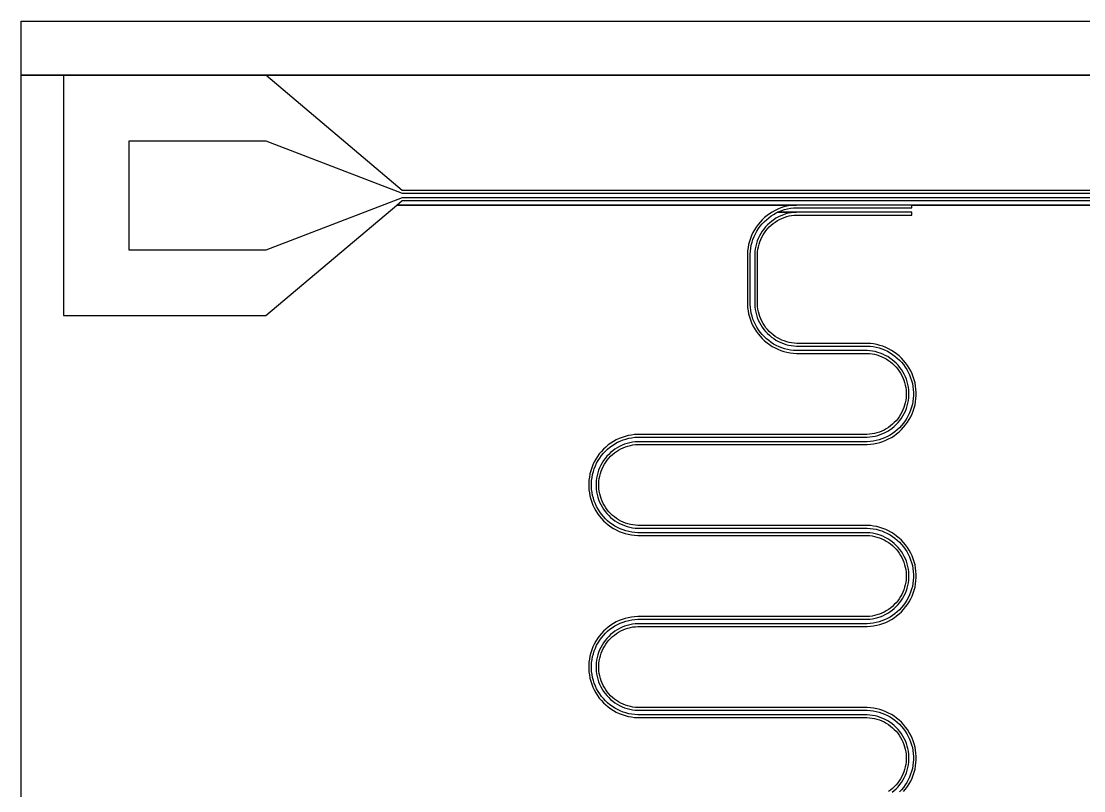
# Model space of a CAD drawing. Extents: x 318023 to 335423, y 364519 to 380844.
# Drawn here: x 322960 to 325293, y 375089 to 376780 of the extents above; entities that cross this region are included whole.
import ezdxf

# ---------------------------------------------------------------- set-up
doc = ezdxf.new("R2010")
doc.units = 0
doc.layers.add('L1D1', color=6, linetype='CONTINUOUS')

msp = doc.modelspace()

# ---------------------------------------------------------------- linework, layer by layer
at = {"layer": 'L1D1'}
for points in [[(327540.519, 376660.904), (322959.617, 376660.904), (322959.617, 376779.567), (327627.304, 376779.567)], [(327627.304, 373398.926), (322959.617, 373398.926), (322959.617, 376660.904), (327096.519, 376660.904)], [(326796.519, 376407.904), (323796.519, 376407.904), (323496.519, 376660.904), (323052.519, 376660.904), (323052.519, 376132.904), (323496.519, 376132.904), (323784.661, 376375.904), (324662.294, 376375.904), (324655.331, 376375.466), (324648.409, 376374.592), (324641.556, 376373.284), (324634.799, 376371.549), (324628.164, 376369.393), (324621.677, 376366.825), (324615.364, 376363.855), (324609.251, 376360.494), (324603.36, 376356.755), (324597.716, 376352.655), (324592.34, 376348.207), (324587.254, 376343.432), (324582.479, 376338.346), (324578.031, 376332.97), (324573.931, 376327.326), (324570.192, 376321.435), (324566.831, 376315.322), (324563.861, 376309.009), (324561.293, 376302.522), (324559.137, 376295.887), (324557.402, 376289.13), (324556.094, 376282.277), (324555.22, 376275.355), (324554.782, 376268.392), (324554.782, 376157.525), (324555.22, 376150.562), (324556.094, 376143.64), (324557.402, 376136.787), (324559.136, 376130.03), (324561.292, 376123.395), (324563.86, 376116.908), (324566.83, 376110.595), (324570.191, 376104.482), (324573.93, 376098.591), (324578.03, 376092.947), (324582.478, 376087.571), (324587.253, 376082.485), (324592.339, 376077.71), (324597.715, 376073.262), (324603.359, 376069.162), (324609.25, 376065.423), (324615.363, 376062.062), (324621.676, 376059.092), (324628.163, 376056.524), (324634.798, 376054.368), (324641.555, 376052.633), (324648.408, 376051.325), (324655.33, 376050.451), (324662.293, 376050.012), (324817.221, 376050.012), (324822.804, 376049.661), (324828.354, 376048.96), (324833.848, 376047.911), (324839.266, 376046.519), (324844.587, 376044.791), (324849.788, 376042.731), (324854.849, 376040.35), (324859.751, 376037.655), (324864.474, 376034.658), (324869, 376031.37), (324873.31, 376027.804), (324877.388, 376023.975), (324881.217, 376019.897), (324884.783, 376015.587), (324888.071, 376011.061), (324891.068, 376006.338), (324893.763, 376001.436), (324896.144, 375996.375), (324898.204, 375991.174), (324899.932, 375985.853), (324901.323, 375980.435), (324902.372, 375974.941), (324903.073, 375969.391), (324903.424, 375963.808), (324903.424, 375958.214), (324903.073, 375952.631), (324902.371, 375947.081), (324901.322, 375941.587), (324899.931, 375936.169), (324898.203, 375930.848), (324896.143, 375925.647), (324893.762, 375920.586), (324891.067, 375915.684), (324888.07, 375910.961), (324884.782, 375906.435), (324881.216, 375902.125), (324877.387, 375898.047), (324873.309, 375894.218), (324868.999, 375890.652), (324864.473, 375887.364), (324859.75, 375884.367), (324854.848, 375881.672), (324849.787, 375879.291), (324844.586, 375877.231), (324839.265, 375875.503), (324833.847, 375874.113), (324828.353, 375873.064), (324822.803, 375872.363), (324817.22, 375872.012), (324814.423, 375872.012), (324317.137, 375872.014), (324313.649, 375872.014), (324306.686, 375871.576), (324299.764, 375870.702), (324292.911, 375869.395), (324286.154, 375867.66), (324279.519, 375865.504), (324273.032, 375862.936), (324266.719, 375859.966), (324260.606, 375856.605), (324254.715, 375852.866), (324249.071, 375848.766), (324243.695, 375844.318), (324238.609, 375839.543), (324233.834, 375834.457), (324229.386, 375829.081), (324225.286, 375823.437), (324221.547, 375817.546), (324218.186, 375811.433), (324215.216, 375805.12), (324212.648, 375798.633), (324210.492, 375791.998), (324208.757, 375785.241), (324207.449, 375778.388), (324206.574, 375771.466), (324206.136, 375764.503), (324206.136, 375757.527), (324206.574, 375750.564), (324207.448, 375743.642), (324208.756, 375736.789), (324210.491, 375730.032), (324212.647, 375723.397), (324215.215, 375716.91), (324218.185, 375710.597), (324221.546, 375704.484), (324225.285, 375698.593), (324229.385, 375692.949), (324233.833, 375687.573), (324238.608, 375682.487), (324243.694, 375677.712), (324249.07, 375673.264), (324254.714, 375669.164), (324260.605, 375665.425), (324266.718, 375662.064), (324273.031, 375659.094), (324279.518, 375656.526), (324286.153, 375654.37), (324292.91, 375652.635), (324299.763, 375651.326), (324306.685, 375650.452), (324313.648, 375650.014), (324317.136, 375650.014), (324814.422, 375650.012), (324817.219, 375650.012), (324822.802, 375649.661), (324828.352, 375648.96), (324833.846, 375647.911), (324839.264, 375646.519), (324844.585, 375644.791), (324849.786, 375642.731), (324854.847, 375640.35), (324859.749, 375637.655), (324864.472, 375634.658), (324868.998, 375631.37), (324873.308, 375627.804), (324877.386, 375623.975), (324881.215, 375619.897), (324884.781, 375615.587), (324888.069, 375611.061), (324891.066, 375606.338), (324893.761, 375601.436), (324896.142, 375596.375), (324898.201, 375591.174), (324899.929, 375585.853), (324901.32, 375580.435), (324902.369, 375574.941), (324903.07, 375569.391), (324903.421, 375563.808), (324903.421, 375558.214), (324903.07, 375552.631), (324902.369, 375547.081), (324901.32, 375541.587), (324899.929, 375536.169), (324898.201, 375530.848), (324896.141, 375525.647), (324893.76, 375520.586), (324891.065, 375515.684), (324888.068, 375510.961), (324884.78, 375506.435), (324881.214, 375502.125), (324877.385, 375498.047), (324873.307, 375494.218), (324868.997, 375490.652), (324864.471, 375487.364), (324859.748, 375484.367), (324854.846, 375481.672), (324849.785, 375479.291), (324844.584, 375477.231), (324839.263, 375475.503), (324833.845, 375474.113), (324828.351, 375473.064), (324822.801, 375472.363), (324817.218, 375472.012), (324814.421, 375472.012), (324317.135, 375472.014), (324313.647, 375472.014), (324306.684, 375471.576), (324299.762, 375470.702), (324292.909, 375469.395), (324286.152, 375467.66), (324279.517, 375465.504), (324273.03, 375462.936), (324266.717, 375459.966), (324260.604, 375456.605), (324254.713, 375452.866), (324249.069, 375448.766), (324243.693, 375444.318), (324238.607, 375439.543), (324233.832, 375434.457), (324229.384, 375429.081), (324225.284, 375423.437), (324221.545, 375417.546), (324218.184, 375411.433), (324215.213, 375405.12), (324212.645, 375398.633), (324210.489, 375391.998), (324208.754, 375385.241), (324207.446, 375378.388), (324206.572, 375371.466), (324206.134, 375364.503), (324206.134, 375357.527), (324206.572, 375350.564), (324207.446, 375343.642), (324208.754, 375336.789), (324210.489, 375330.032), (324212.645, 375323.397), (324215.213, 375316.91), (324218.183, 375310.597), (324221.544, 375304.484), (324225.283, 375298.593), (324229.383, 375292.949), (324233.831, 375287.573), (324238.606, 375282.487), (324243.692, 375277.712), (324249.068, 375273.264), (324254.712, 375269.164), (324260.603, 375265.425), (324266.716, 375262.064), (324273.029, 375259.094), (324279.516, 375256.526), (324286.151, 375254.37), (324292.908, 375252.635), (324299.761, 375251.326), (324306.683, 375250.452), (324313.646, 375250.014), (324317.134, 375250.014), (324814.42, 375250.012), (324817.217, 375250.012), (324822.8, 375249.661), (324828.35, 375248.96), (324833.844, 375247.911), (324839.262, 375246.519), (324844.583, 375244.791), (324849.784, 375242.731), (324854.845, 375240.35), (324859.747, 375237.655), (324864.47, 375234.658), (324868.996, 375231.37), (324873.305, 375227.804), (324877.383, 375223.975), (324881.212, 375219.897), (324884.778, 375215.587), (324888.066, 375211.061), (324891.063, 375206.338), (324893.758, 375201.436), (324896.139, 375196.375), (324898.199, 375191.174), (324899.927, 375185.853), (324901.318, 375180.435), (324902.367, 375174.941), (324903.068, 375169.391), (324903.419, 375163.808), (324903.419, 375158.214), (324903.068, 375152.631), (324902.367, 375147.081), (324901.318, 375141.587), (324899.927, 375136.169), (324898.199, 375130.848), (324896.139, 375125.647), (324893.758, 375120.586), (324891.063, 375115.684), (324888.066, 375110.961), (324884.778, 375106.435), (324881.212, 375102.125), (324877.383, 375098.047), (324873.305, 375094.218), (324868.995, 375090.652), (324864.469, 375087.364)], [(326396.519, 376375.904), (323784.661, 376375.904), (323796.519, 376385.904), (326796.519, 376385.904)], [(324872.674, 375085.909), (324877.275, 375089.715), (324881.627, 375093.803), (324885.715, 375098.155), (324889.521, 375102.756), (324893.03, 375107.587), (324896.23, 375112.628), (324899.106, 375117.861), (324901.649, 375123.263), (324903.847, 375128.815), (324905.692, 375134.494), (324907.177, 375140.277), (324908.296, 375146.142), (324909.044, 375152.066), (324909.419, 375158.026), (324909.419, 375163.996), (324909.044, 375169.956), (324908.296, 375175.88), (324907.177, 375181.745), (324905.692, 375187.528), (324903.847, 375193.207), (324901.649, 375198.759), (324899.106, 375204.161), (324896.23, 375209.394), (324893.03, 375214.435), (324889.521, 375219.266), (324885.715, 375223.867), (324881.627, 375228.219), (324877.276, 375232.307), (324872.675, 375236.113), (324867.844, 375239.622), (324862.803, 375242.822), (324857.57, 375245.698), (324852.168, 375248.241), (324846.616, 375250.439), (324840.937, 375252.284), (324835.154, 375253.77), (324829.289, 375254.889), (324823.365, 375255.637), (324817.405, 375256.012), (324814.42, 375256.012), (324317.134, 375256.014), (324313.834, 375256.014), (324307.248, 375256.428), (324300.7, 375257.256), (324294.218, 375258.493), (324287.825, 375260.134), (324281.549, 375262.174), (324275.413, 375264.603), (324269.441, 375267.413), (324263.658, 375270.592), (324258.086, 375274.129), (324252.747, 375278.008), (324247.662, 375282.214), (324242.851, 375286.732), (324238.333, 375291.543), (324234.127, 375296.628), (324230.248, 375301.967), (324226.711, 375307.539), (324223.532, 375313.322), (324220.722, 375319.294), (324218.293, 375325.43), (324216.253, 375331.706), (324214.612, 375338.099), (324213.376, 375344.581), (324212.548, 375351.129), (324212.134, 375357.715), (324212.134, 375364.315), (324212.548, 375370.901), (324213.376, 375377.449), (324214.612, 375383.931), (324216.253, 375390.324), (324218.293, 375396.6), (324220.722, 375402.736), (324223.532, 375408.708), (324226.712, 375414.491), (324230.249, 375420.063), (324234.128, 375425.402), (324238.334, 375430.487), (324242.852, 375435.298), (324247.663, 375439.816), (324252.748, 375444.022), (324258.087, 375447.901), (324263.659, 375451.438), (324269.442, 375454.617), (324275.414, 375457.427), (324281.55, 375459.856), (324287.826, 375461.896), (324294.219, 375463.537), (324300.701, 375464.772), (324307.249, 375465.6), (324313.835, 375466.014), (324317.135, 375466.014), (324814.421, 375466.012), (324817.406, 375466.012), (324823.366, 375466.387), (324829.29, 375467.135), (324835.155, 375468.254), (324840.938, 375469.738), (324846.617, 375471.583), (324852.169, 375473.781), (324857.571, 375476.324), (324862.804, 375479.2), (324867.845, 375482.4), (324872.676, 375485.909), (324877.277, 375489.715), (324881.629, 375493.803), (324885.717, 375498.155), (324889.523, 375502.756), (324893.032, 375507.587), (324896.232, 375512.628), (324899.108, 375517.861), (324901.651, 375523.263), (324903.849, 375528.815), (324905.694, 375534.494), (324907.179, 375540.277), (324908.298, 375546.142), (324909.046, 375552.066), (324909.421, 375558.026), (324909.421, 375563.996), (324909.046, 375569.956), (324908.298, 375575.88), (324907.179, 375581.745), (324905.694, 375587.528), (324903.85, 375593.207), (324901.652, 375598.759), (324899.109, 375604.161), (324896.233, 375609.394), (324893.033, 375614.435), (324889.524, 375619.266), (324885.718, 375623.867), (324881.63, 375628.219), (324877.278, 375632.307), (324872.677, 375636.113), (324867.846, 375639.622), (324862.805, 375642.822), (324857.572, 375645.698), (324852.17, 375648.241), (324846.618, 375650.439), (324840.939, 375652.284), (324835.156, 375653.77), (324829.291, 375654.889), (324823.367, 375655.637), (324817.407, 375656.012), (324814.422, 375656.012), (324317.136, 375656.014), (324313.836, 375656.014), (324307.25, 375656.428), (324300.702, 375657.256), (324294.22, 375658.493), (324287.827, 375660.134), (324281.551, 375662.174), (324275.415, 375664.603), (324269.443, 375667.413), (324263.66, 375670.592), (324258.088, 375674.129), (324252.749, 375678.008), (324247.664, 375682.214), (324242.853, 375686.732), (324238.335, 375691.543), (324234.129, 375696.628), (324230.25, 375701.967), (324226.713, 375707.539), (324223.534, 375713.322), (324220.724, 375719.294), (324218.295, 375725.43), (324216.255, 375731.706), (324214.614, 375738.099), (324213.378, 375744.581), (324212.55, 375751.129), (324212.136, 375757.715), (324212.136, 375764.315), (324212.55, 375770.901), (324213.379, 375777.449), (324214.615, 375783.931), (324216.256, 375790.324), (324218.296, 375796.6), (324220.725, 375802.736), (324223.535, 375808.708), (324226.714, 375814.491), (324230.251, 375820.063), (324234.13, 375825.402), (324238.336, 375830.487), (324242.854, 375835.298), (324247.665, 375839.816), (324252.75, 375844.022), (324258.089, 375847.901), (324263.661, 375851.438), (324269.444, 375854.617), (324275.416, 375857.427), (324281.552, 375859.856), (324287.828, 375861.896), (324294.221, 375863.537), (324300.703, 375864.772), (324307.251, 375865.6), (324313.837, 375866.014), (324317.137, 375866.014), (324814.423, 375866.012), (324817.408, 375866.012), (324823.368, 375866.387), (324829.292, 375867.135), (324835.157, 375868.254), (324840.94, 375869.738), (324846.619, 375871.583), (324852.171, 375873.781), (324857.573, 375876.324), (324862.806, 375879.2), (324867.847, 375882.4), (324872.678, 375885.909), (324877.279, 375889.715), (324881.631, 375893.803), (324885.719, 375898.155), (324889.525, 375902.756), (324893.034, 375907.587), (324896.234, 375912.628), (324899.11, 375917.861), (324901.653, 375923.263), (324903.851, 375928.815), (324905.696, 375934.494), (324907.181, 375940.277), (324908.3, 375946.142), (324909.049, 375952.066), (324909.424, 375958.026), (324909.424, 375963.996), (324909.049, 375969.956), (324908.301, 375975.88), (324907.182, 375981.745), (324905.697, 375987.528), (324903.852, 375993.207), (324901.654, 375998.759), (324899.111, 376004.161), (324896.235, 376009.394), (324893.035, 376014.435), (324889.526, 376019.266), (324885.72, 376023.867), (324881.632, 376028.219), (324877.28, 376032.307), (324872.679, 376036.113), (324867.848, 376039.622), (324862.807, 376042.822), (324857.574, 376045.698), (324852.172, 376048.241), (324846.62, 376050.439), (324840.941, 376052.284), (324835.158, 376053.77), (324829.293, 376054.889), (324823.369, 376055.637), (324817.409, 376056.012), (324662.481, 376056.012), (324655.895, 376056.426), (324649.347, 376057.255), (324642.865, 376058.491), (324636.472, 376060.132), (324630.196, 376062.172), (324624.06, 376064.601), (324618.088, 376067.411), (324612.305, 376070.59), (324606.733, 376074.127), (324601.394, 376078.006), (324596.309, 376082.212), (324591.498, 376086.73), (324586.98, 376091.541), (324582.774, 376096.626), (324578.895, 376101.965), (324575.358, 376107.537), (324572.179, 376113.32), (324569.369, 376119.292), (324566.94, 376125.428), (324564.9, 376131.704), (324563.26, 376138.097), (324562.024, 376144.579), (324561.196, 376151.127), (324560.782, 376157.713), (324560.782, 376268.204), (324561.196, 376274.79), (324562.024, 376281.338), (324563.26, 376287.82), (324564.901, 376294.213), (324566.941, 376300.489), (324569.37, 376306.625), (324572.18, 376312.597), (324575.359, 376318.38), (324578.896, 376323.952), (324582.775, 376329.291), (324586.981, 376334.376), (324591.499, 376339.187), (324596.31, 376343.705), (324601.395, 376347.911), (324606.734, 376351.79), (324612.306, 376355.327), (324618.089, 376358.506), (324621.06, 376359.904), (324662.797, 376359.904), (324656.837, 376359.529), (324650.913, 376358.781), (324645.048, 376357.662), (324639.265, 376356.177), (324633.586, 376354.332), (324628.034, 376352.134), (324622.632, 376349.591), (324617.399, 376346.715), (324612.358, 376343.515), (324607.527, 376340.006), (324602.926, 376336.2), (324598.574, 376332.112), (324594.486, 376327.76), (324590.68, 376323.159), (324587.171, 376318.328), (324583.971, 376313.287), (324581.095, 376308.054), (324578.552, 376302.652), (324576.354, 376297.1), (324574.509, 376291.421), (324573.024, 376285.638), (324571.905, 376279.773), (324571.157, 376273.849), (324570.782, 376267.889), (324570.782, 376158.028), (324571.157, 376152.068), (324571.905, 376146.144), (324573.024, 376140.279), (324574.509, 376134.496), (324576.353, 376128.817), (324578.551, 376123.265), (324581.094, 376117.863), (324583.97, 376112.63), (324587.17, 376107.589), (324590.679, 376102.758), (324594.485, 376098.157), (324598.573, 376093.805), (324602.925, 376089.717), (324607.526, 376085.911), (324612.357, 376082.402), (324617.398, 376079.202), (324622.631, 376076.326), (324628.033, 376073.783), (324633.585, 376071.585), (324639.264, 376069.74), (324645.047, 376068.255), (324650.912, 376067.136), (324656.836, 376066.387), (324662.796, 376066.012), (324817.724, 376066.012), (324824.31, 376065.598), (324830.858, 376064.77), (324837.34, 376063.533), (324843.733, 376061.892), (324850.009, 376059.852), (324856.145, 376057.423), (324862.117, 376054.613), (324867.9, 376051.434), (324873.472, 376047.897), (324878.811, 376044.018), (324883.896, 376039.812), (324888.707, 376035.294), (324893.225, 376030.483), (324897.431, 376025.398), (324901.31, 376020.059), (324904.847, 376014.487), (324908.026, 376008.704), (324910.836, 376002.732), (324913.265, 375996.596), (324915.305, 375990.32), (324916.946, 375983.927), (324918.182, 375977.445), (324919.01, 375970.897), (324919.424, 375964.311), (324919.424, 375957.711), (324919.009, 375951.125), (324918.181, 375944.577), (324916.945, 375938.095), (324915.304, 375931.702), (324913.264, 375925.426), (324910.835, 375919.29), (324908.025, 375913.318), (324904.846, 375907.535), (324901.309, 375901.963), (324897.43, 375896.624), (324893.224, 375891.539), (324888.706, 375886.728), (324883.895, 375882.21), (324878.81, 375878.004), (324873.471, 375874.125), (324867.899, 375870.588), (324862.116, 375867.409), (324856.144, 375864.599), (324850.008, 375862.17), (324843.732, 375860.13), (324837.339, 375858.489), (324830.857, 375857.254), (324824.309, 375856.426), (324817.723, 375856.012), (324814.423, 375856.012), (324317.137, 375856.014), (324314.152, 375856.014), (324308.192, 375855.639), (324302.268, 375854.891), (324296.403, 375853.772), (324290.62, 375852.288), (324284.941, 375850.443), (324279.389, 375848.245), (324273.987, 375845.702), (324268.754, 375842.826), (324263.713, 375839.626), (324258.882, 375836.117), (324254.281, 375832.311), (324249.929, 375828.223), (324245.841, 375823.871), (324242.035, 375819.27), (324238.526, 375814.439), (324235.326, 375809.398), (324232.45, 375804.165), (324229.907, 375798.763), (324227.709, 375793.211), (324225.864, 375787.532), (324224.379, 375781.749), (324223.26, 375775.884), (324222.511, 375769.96), (324222.136, 375764), (324222.136, 375758.03), (324222.511, 375752.07), (324223.259, 375746.146), (324224.378, 375740.281), (324225.863, 375734.498), (324227.708, 375728.819), (324229.906, 375723.267), (324232.449, 375717.865), (324235.325, 375712.632), (324238.525, 375707.591), (324242.034, 375702.76), (324245.84, 375698.159), (324249.928, 375693.807), (324254.28, 375689.719), (324258.881, 375685.913), (324263.712, 375682.404), (324268.753, 375679.204), (324273.986, 375676.328), (324279.388, 375673.785), (324284.94, 375671.587), (324290.619, 375669.742), (324296.402, 375668.256), (324302.267, 375667.137), (324308.191, 375666.389), (324314.151, 375666.014), (324317.136, 375666.014), (324814.422, 375666.012), (324817.722, 375666.012), (324824.308, 375665.598), (324830.856, 375664.77), (324837.338, 375663.533), (324843.731, 375661.892), (324850.007, 375659.852), (324856.143, 375657.423), (324862.115, 375654.613), (324867.898, 375651.434), (324873.47, 375647.897), (324878.809, 375644.018), (324883.894, 375639.812), (324888.705, 375635.294), (324893.223, 375630.483), (324897.429, 375625.398), (324901.308, 375620.059), (324904.845, 375614.487), (324908.024, 375608.704), (324910.834, 375602.732), (324913.263, 375596.596), (324915.302, 375590.32), (324916.943, 375583.927), (324918.179, 375577.445), (324919.007, 375570.897), (324919.421, 375564.311), (324919.421, 375557.711), (324919.007, 375551.125), (324918.179, 375544.577), (324916.943, 375538.095), (324915.302, 375531.702), (324913.262, 375525.426), (324910.833, 375519.29), (324908.023, 375513.318), (324904.844, 375507.535), (324901.307, 375501.963), (324897.428, 375496.624), (324893.222, 375491.539), (324888.704, 375486.728), (324883.893, 375482.21), (324878.808, 375478.004), (324873.469, 375474.125), (324867.897, 375470.588), (324862.114, 375467.409), (324856.142, 375464.599), (324850.006, 375462.17), (324843.73, 375460.13), (324837.337, 375458.489), (324830.855, 375457.254), (324824.307, 375456.426), (324817.721, 375456.012), (324814.421, 375456.012), (324317.135, 375456.014), (324314.15, 375456.014), (324308.19, 375455.639), (324302.266, 375454.891), (324296.401, 375453.772), (324290.618, 375452.288), (324284.939, 375450.443), (324279.387, 375448.245), (324273.985, 375445.702), (324268.752, 375442.826), (324263.711, 375439.626), (324258.88, 375436.117), (324254.279, 375432.311), (324249.927, 375428.223), (324245.839, 375423.871), (324242.033, 375419.27), (324238.524, 375414.439), (324235.323, 375409.398), (324232.447, 375404.165), (324229.904, 375398.763), (324227.706, 375393.211), (324225.861, 375387.532), (324224.376, 375381.749), (324223.257, 375375.884), (324222.509, 375369.96), (324222.134, 375364), (324222.134, 375358.03), (324222.509, 375352.07), (324223.257, 375346.146), (324224.376, 375340.281), (324225.861, 375334.498), (324227.706, 375328.819), (324229.904, 375323.267), (324232.447, 375317.865), (324235.323, 375312.632), (324238.523, 375307.591), (324242.032, 375302.76), (324245.838, 375298.159), (324249.926, 375293.807), (324254.278, 375289.719), (324258.879, 375285.913), (324263.71, 375282.404), (324268.751, 375279.204), (324273.984, 375276.328), (324279.386, 375273.785), (324284.938, 375271.587), (324290.617, 375269.742), (324296.4, 375268.256), (324302.265, 375267.137), (324308.189, 375266.389), (324314.149, 375266.014), (324317.134, 375266.014), (324814.42, 375266.012), (324817.72, 375266.012), (324824.306, 375265.598), (324830.854, 375264.77), (324837.336, 375263.533), (324843.729, 375261.892), (324850.005, 375259.852), (324856.141, 375257.423), (324862.113, 375254.613), (324867.896, 375251.434), (324873.468, 375247.897), (324878.807, 375244.018), (324883.892, 375239.812), (324888.703, 375235.294), (324893.22, 375230.483), (324897.426, 375225.398), (324901.305, 375220.059), (324904.842, 375214.487), (324908.021, 375208.704), (324910.831, 375202.732), (324913.26, 375196.596), (324915.3, 375190.32), (324916.941, 375183.927), (324918.177, 375177.445), (324919.005, 375170.897), (324919.419, 375164.311), (324919.419, 375157.711), (324919.005, 375151.125), (324918.177, 375144.577), (324916.941, 375138.095), (324915.3, 375131.702), (324913.26, 375125.426), (324910.831, 375119.29), (324908.021, 375113.318), (324904.842, 375107.535), (324901.305, 375101.963), (324897.426, 375096.624), (324893.22, 375091.539), (324888.702, 375086.728)], [(324897.722, 375087.569), (324902.17, 375092.945), (324906.27, 375098.589), (324910.009, 375104.48), (324913.37, 375110.593), (324916.34, 375116.906), (324918.908, 375123.393), (324921.064, 375130.028), (324922.799, 375136.785), (324924.107, 375143.638), (324924.981, 375150.56), (324925.419, 375157.523), (324925.419, 375164.499), (324924.981, 375171.462), (324924.107, 375178.384), (324922.799, 375185.237), (324921.064, 375191.994), (324918.908, 375198.629), (324916.34, 375205.116), (324913.37, 375211.429), (324910.009, 375217.542), (324906.27, 375223.433), (324902.17, 375229.077), (324897.723, 375234.453), (324892.948, 375239.539), (324887.862, 375244.314), (324882.486, 375248.762), (324876.842, 375252.862), (324870.951, 375256.601), (324864.838, 375259.962), (324858.525, 375262.932), (324852.038, 375265.5), (324845.403, 375267.656), (324838.646, 375269.391), (324831.793, 375270.7), (324824.871, 375271.574), (324817.908, 375272.012), (324814.42, 375272.012), (324317.134, 375272.014), (324314.337, 375272.014), (324308.754, 375272.365), (324303.204, 375273.066), (324297.71, 375274.115), (324292.292, 375275.507), (324286.971, 375277.235), (324281.77, 375279.295), (324276.709, 375281.676), (324271.807, 375284.371), (324267.084, 375287.368), (324262.558, 375290.656), (324258.248, 375294.222), (324254.17, 375298.051), (324250.341, 375302.129), (324246.775, 375306.439), (324243.487, 375310.965), (324240.49, 375315.688), (324237.795, 375320.59), (324235.414, 375325.651), (324233.354, 375330.852), (324231.626, 375336.173), (324230.235, 375341.591), (324229.186, 375347.085), (324228.485, 375352.635), (324228.134, 375358.218), (324228.134, 375363.812), (324228.485, 375369.395), (324229.186, 375374.945), (324230.235, 375380.439), (324231.626, 375385.857), (324233.354, 375391.178), (324235.414, 375396.379), (324237.795, 375401.44), (324240.49, 375406.342), (324243.487, 375411.065), (324246.776, 375415.591), (324250.342, 375419.901), (324254.171, 375423.979), (324258.249, 375427.808), (324262.559, 375431.374), (324267.085, 375434.662), (324271.808, 375437.659), (324276.71, 375440.354), (324281.771, 375442.735), (324286.972, 375444.795), (324292.293, 375446.523), (324297.711, 375447.913), (324303.205, 375448.962), (324308.755, 375449.663), (324314.338, 375450.014), (324317.135, 375450.014), (324814.421, 375450.012), (324817.909, 375450.012), (324824.872, 375450.45), (324831.794, 375451.324), (324838.647, 375452.631), (324845.404, 375454.366), (324852.039, 375456.522), (324858.526, 375459.09), (324864.839, 375462.06), (324870.952, 375465.421), (324876.843, 375469.16), (324882.487, 375473.26), (324887.863, 375477.708), (324892.949, 375482.483), (324897.724, 375487.569), (324902.172, 375492.945), (324906.272, 375498.589), (324910.011, 375504.48), (324913.372, 375510.593), (324916.342, 375516.906), (324918.91, 375523.393), (324921.066, 375530.028), (324922.801, 375536.785), (324924.109, 375543.638), (324924.983, 375550.56), (324925.421, 375557.523), (324925.421, 375564.499), (324924.983, 375571.462), (324924.109, 375578.384), (324922.801, 375585.237), (324921.067, 375591.994), (324918.911, 375598.629), (324916.343, 375605.116), (324913.373, 375611.429), (324910.012, 375617.542), (324906.273, 375623.433), (324902.173, 375629.077), (324897.725, 375634.453), (324892.95, 375639.539), (324887.864, 375644.314), (324882.488, 375648.762), (324876.844, 375652.862), (324870.953, 375656.601), (324864.84, 375659.962), (324858.527, 375662.932), (324852.04, 375665.5), (324845.405, 375667.656), (324838.648, 375669.391), (324831.795, 375670.7), (324824.873, 375671.574), (324817.91, 375672.012), (324814.422, 375672.012), (324317.136, 375672.014), (324314.339, 375672.014), (324308.756, 375672.365), (324303.206, 375673.066), (324297.712, 375674.115), (324292.294, 375675.507), (324286.973, 375677.235), (324281.772, 375679.295), (324276.711, 375681.676), (324271.809, 375684.371), (324267.086, 375687.368), (324262.56, 375690.656), (324258.25, 375694.222), (324254.172, 375698.051), (324250.343, 375702.129), (324246.777, 375706.439), (324243.489, 375710.965), (324240.492, 375715.688), (324237.797, 375720.59), (324235.416, 375725.651), (324233.356, 375730.852), (324231.628, 375736.173), (324230.237, 375741.591), (324229.188, 375747.085), (324228.487, 375752.635), (324228.136, 375758.218), (324228.136, 375763.812), (324228.487, 375769.395), (324229.189, 375774.945), (324230.238, 375780.439), (324231.629, 375785.857), (324233.357, 375791.178), (324235.417, 375796.379), (324237.798, 375801.44), (324240.493, 375806.342), (324243.49, 375811.065), (324246.778, 375815.591), (324250.344, 375819.901), (324254.173, 375823.979), (324258.251, 375827.808), (324262.561, 375831.374), (324267.087, 375834.662), (324271.81, 375837.659), (324276.712, 375840.354), (324281.773, 375842.735), (324286.974, 375844.795), (324292.295, 375846.523), (324297.713, 375847.913), (324303.207, 375848.962), (324308.757, 375849.663), (324314.34, 375850.014), (324317.137, 375850.014), (324814.423, 375850.012), (324817.911, 375850.012), (324824.874, 375850.45), (324831.796, 375851.324), (324838.649, 375852.631), (324845.406, 375854.366), (324852.041, 375856.522), (324858.528, 375859.09), (324864.841, 375862.06), (324870.954, 375865.421), (324876.845, 375869.16), (324882.489, 375873.26), (324887.865, 375877.708), (324892.951, 375882.483), (324897.726, 375887.569), (324902.174, 375892.945), (324906.274, 375898.589), (324910.013, 375904.48), (324913.374, 375910.593), (324916.344, 375916.906), (324918.912, 375923.393), (324921.068, 375930.028), (324922.803, 375936.785), (324924.111, 375943.638), (324924.985, 375950.56), (324925.424, 375957.523), (324925.424, 375964.499), (324924.986, 375971.462), (324924.112, 375978.384), (324922.804, 375985.237), (324921.069, 375991.994), (324918.913, 375998.629), (324916.345, 376005.116), (324913.375, 376011.429), (324910.014, 376017.542), (324906.275, 376023.433), (324902.175, 376029.077), (324897.727, 376034.453), (324892.952, 376039.539), (324887.866, 376044.314), (324882.49, 376048.762), (324876.846, 376052.862), (324870.955, 376056.601), (324864.842, 376059.962), (324858.529, 376062.932), (324852.042, 376065.5), (324845.407, 376067.656), (324838.65, 376069.391), (324831.797, 376070.7), (324824.875, 376071.574), (324817.912, 376072.012), (324662.984, 376072.012), (324657.401, 376072.363), (324651.851, 376073.065), (324646.357, 376074.114), (324640.939, 376075.505), (324635.618, 376077.233), (324630.417, 376079.293), (324625.356, 376081.674), (324620.454, 376084.369), (324615.731, 376087.366), (324611.205, 376090.654), (324606.895, 376094.22), (324602.817, 376098.049), (324598.988, 376102.127), (324595.422, 376106.437), (324592.134, 376110.963), (324589.137, 376115.686), (324586.442, 376120.588), (324584.061, 376125.649), (324582.001, 376130.85), (324580.274, 376136.171), (324578.883, 376141.589), (324577.834, 376147.083), (324577.133, 376152.633), (324576.782, 376158.216), (324576.782, 376267.701), (324577.133, 376273.284), (324577.834, 376278.834), (324578.883, 376284.328), (324580.274, 376289.746), (324582.002, 376295.067), (324584.062, 376300.268), (324586.443, 376305.329), (324589.138, 376310.231), (324592.135, 376314.954), (324595.423, 376319.48), (324598.989, 376323.79), (324602.818, 376327.868), (324606.896, 376331.697), (324611.206, 376335.263), (324615.732, 376338.551), (324620.455, 376341.548), (324625.357, 376344.243), (324630.418, 376346.624), (324635.619, 376348.684), (324640.94, 376350.412), (324646.358, 376351.803), (324651.852, 376352.852), (324657.402, 376353.553), (324662.985, 376353.904), (324915.782, 376353.904), (324915.782, 376359.904), (324621.06, 376359.904), (324624.061, 376361.316), (324630.197, 376363.745), (324636.473, 376365.785), (324642.866, 376367.426), (324649.348, 376368.662), (324655.896, 376369.49), (324662.482, 376369.904), (324915.782, 376369.904), (324915.782, 376375.904), (326143.031, 376375.904)]]:
    msp.add_lwpolyline(points, dxfattribs=at)
msp.add_lwpolyline([(323196.519, 376276.904), (323196.519, 376516.904), (323496.519, 376516.904), (323796.519, 376401.904), (326796.519, 376401.904), (327096.519, 376516.904), (327396.519, 376516.904), (327396.519, 376276.904), (327096.519, 376276.904), (326796.519, 376391.904), (323796.519, 376391.904), (323496.519, 376276.904)], close=True, dxfattribs=at)

doc.saveas('drawing.dxf')
